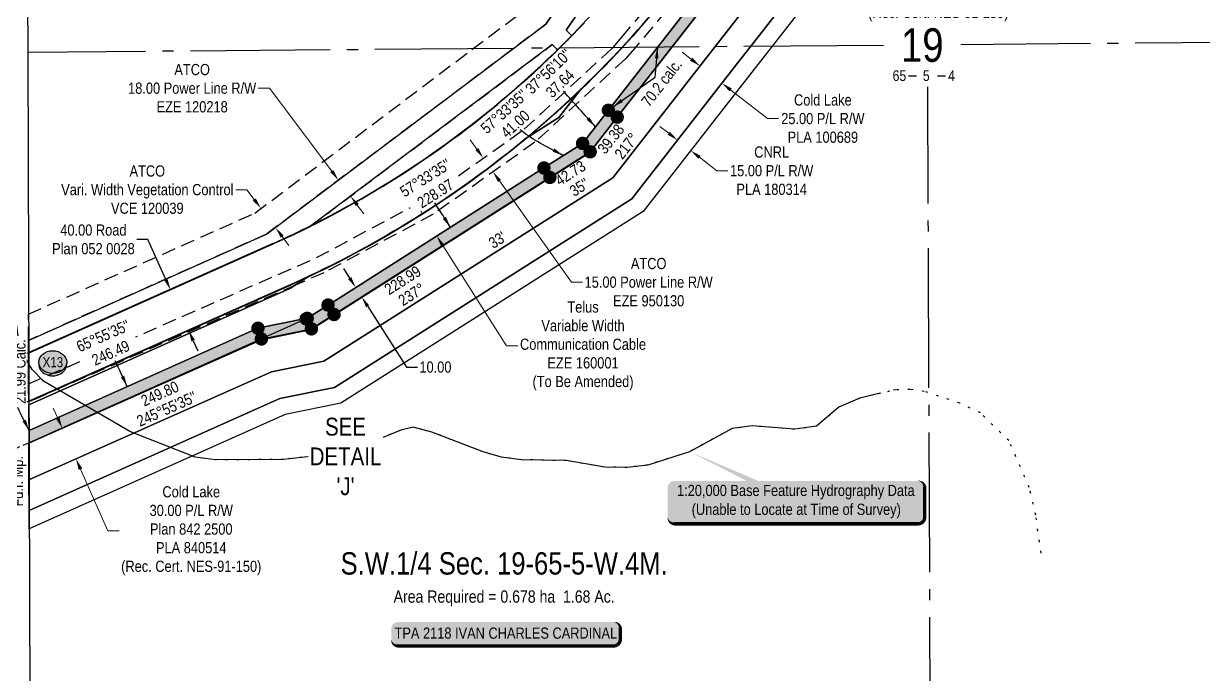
# Model space of a CAD drawing. Extents: x 506429 to 517084, y 6049655 to 6059669.
# Drawn here: x 515370 to 516425, y 6054063 to 6054645 of the extents above; entities that cross this region are included whole.
import ezdxf
from ezdxf.enums import TextEntityAlignment as Align

# ---------------------------------------------------------------- set-up
doc = ezdxf.new("R2010")
doc.units = 0
doc.header["$LTSCALE"] = 5
doc.header["$PDSIZE"] = 0.5
for name, pattern in [('foc-FLOWLINE', [3.75, 2.5, -1.25]), ('foc-QUARTERLINE', [33, 25, -3, 2, -3]), ('foc-TRAV', [1.875, 1.25, -0.625]), ('foc-WHEELTRACKS', [2, 0.4, -1.6])]:
    doc.linetypes.add(name, pattern=pattern)
doc.layers.get('Defpoints').update_dxf_attribs({"color": 9})
for name, color, linetype in [('10', 1, 'Continuous'), ('9', 3, 'Continuous'), ('AS-WILDLIFE', 131, 'Continuous'), ('C-RW', 13, 'Continuous'), ('C-SYMBOL', 7, 'Continuous'), ('DETAIL-T', 7, 'Continuous'), ('EZE', 7, 'Continuous'), ('F-EZE', 190, 'foc-FLOWLINE'), ('F-RW', 190, 'Continuous'), ('F-VCE', 190, 'foc-FLOWLINE'), ('L-BD', 7, 'Continuous'), ('L-BD1', 253, 'Continuous'), ('L-MON', 1, 'Continuous'), ('L-SEC', 7, 'Continuous'), ('L-SECLBL', 7, 'Continuous'), ('L-SECQ', 8, 'foc-QUARTERLINE'), ('L-SYMBOL', 7, 'Continuous'), ('L-TITLEDB', 4, 'Continuous'), ('L-TITLEDB-T', 4, 'Continuous'), ('P-CROSSINGS', 250, 'Continuous'), ('P-IOP1-H', 21, 'Continuous'), ('P-PROPOSED', 10, 'Continuous'), ('P-PROPOSED-H', 21, 'Continuous'), ('P-TRAV', 4, 'foc-TRAV'), ('RRD', 7, 'Continuous'), ('T-WATER', 160, 'Continuous'), ('T-WATER-P3', 160, 'foc-WHEELTRACKS'), ('T-WATER-T', 170, 'Continuous')]:
    doc.layers.add(name, color=color, linetype=linetype)
for name, color, linetype, lineweight in [('C-EZE-T', 13, 'Continuous', 9), ('F-EZE-T', 190, 'Continuous', 9), ('F-RW-T', 190, 'Continuous', 9), ('F-VCE-T', 190, 'Continuous', 9)]:
    doc.layers.add(name, color=color, linetype=linetype, lineweight=lineweight)
doc.layers.add('Z-POINTNUMBER', color=215, linetype='Continuous', plot=False)
doc.styles.add('100L', font='ARIALN.TTF', dxfattribs={"height": 11})
doc.styles.add('175L', font='ARIALN.TTF', dxfattribs={"height": 20})
doc.styles.add('80', font='ARIALN.TTF', dxfattribs={"height": 10})
doc.styles.add('80CG', font='ARIALN.TTF', dxfattribs={"height": 10})
doc.styles.add('80L', font='ARIALN.TTF', dxfattribs={"height": 10})
doc.styles.add('Crossing', font='ARIALN.TTF', dxfattribs={"height": 10})
doc.styles.add('foc-LtypeFont', font='ARIALN.TTF', dxfattribs={"height": 7.35})
doc.styles.add('SIMPLEX', font='ARIALN.TTF')
doc.linetypes.add('foc-TOPO-flowdirection-NOLINE', pattern='A,0,[">",foc-LtypeFont,S=0.3,R=0,X=0,Y=-0.945],-20,[">",foc-LtypeFont,S=0.3,R=0,X=0,Y=-0.945],0', length=20)
doc.dimstyles.new('Compass 5 000', dxfattribs={"dimscale": 5, "dimtxt": 9, "dimasz": 2, "dimexe": 0.2, "dimexo": 0.0625, "dimgap": 0.5, "dimtad": 0, "dimtih": 1, "dimtoh": 1, "dimzin": 0, "dimdsep": 46, "dimtxsty": '80CG', "dimcen": 0.1, "dimse1": 1, "dimse2": 1, "dimclrd": 256, "dimclrt": 256, "dimaunit": 1, "dimadec": 4, "dimazin": 0, "dimtfac": 0.06, "dimtofl": 0, "dimtmove": 0, "dimatfit": 1, "dimfxl": 0.2, "dimtolj": 1, "dimtzin": 0, "dimlwd": -1, "dimarcsym": 0})

# ---------------------------------------------------------------- blocks, each defined once
blk = doc.blocks.new('fdia')
at = {"color": 255, "const_width": 1}
blk.add_lwpolyline([(-0.5, 0, 1), (0.5, 0, 1)], format="xyb", close=True, dxfattribs=at)
blk = doc.blocks.new('Fdiaa')
blk.add_blockref('fdia', (0, 0))
blk = doc.blocks.new('fdib')
at = {"color": 1, "const_width": 1.6}
blk.add_lwpolyline([(-0.4, 0, 1), (0.4, 0, 1)], format="xyb", close=True, dxfattribs=at)
at = {"color": 1}
blk.add_circle((0, 0), 0.8, dxfattribs=at)
blk = doc.blocks.new('Fdibb')
blk.add_blockref('fdib', (0, 0))
blk = doc.blocks.new('fdicc')
for name in ['Fdibb', 'Fdiaa']:
    blk.add_blockref(name, (0, 0))
blk = doc.blocks.new('FDI')
blk.add_blockref('fdicc', (0, 0))
blk = doc.blocks.new('*U778')
h = blk.add_hatch(color=255)
edge = h.paths.add_edge_path()
edge.add_line((-96.5, -11.5), (96.5, -11.5))
edge.add_arc((96.5, -5.5), 6, 270, 360)
edge.add_line((102.5, -5.5), (102.5, 4))
edge.add_arc((96.5, 4), 6, 0, 90)
edge.add_line((96.5, 10), (-96.5, 10))
edge.add_arc((-96.5, 4), 6, 90, 180)
edge.add_line((-102.5, 4), (-102.5, -5.5))
edge.add_arc((-96.5, -5.5), 6, 180, 270)
at = {"color": 44, "flags": 128}
blk.add_lwpolyline([(-96.5, -11.5, 3, 3, 0), (96.5, -11.5, 3, 3, 0.414214), (102.5, -5.5, 3, 3, 0), (102.5, 4, 3, 0, 0.414214), (96.5, 10, 0, 0, 0), (-96.5, 10, 0, 0, 0.414214), (-102.5, 4, 0, 0, 0), (-102.5, -5.5, 0, 3, 0.414214)], format="xyseb", close=True, dxfattribs=at)
at = {"color": 44, "style": '80'}
blk.add_attdef('ENTER_TEXT_001', (-36, -5), '', height=10, dxfattribs=at)
blk = doc.blocks.new('*D786')
at = {"layer": 'Defpoints', "color": 0, "transparency": 16777216}
for p in [(515963.7, 6054592.5), (515994.8, 6054591.7), (515983.4, 6054577.2)]:
    blk.add_point(p, dxfattribs=at)
at = {"layer": 'F-RW-T', "transparency": 16777216}
for p, q in [((515967.2, 6054613.2), (515959.3, 6054619.4)), ((516002.7, 6054585.6), (516035.4, 6054560)), ((516035.4, 6054560), (516045.4, 6054560))]:
    blk.add_line(p, q, dxfattribs=at)
for points in [[(515968.2, 6054614.6), (515966.2, 6054611.9), (515975.1, 6054607.1)], [(516003.7, 6054586.9), (516001.6, 6054584.3), (515994.8, 6054591.7)]]:
    blk.add_solid(points, dxfattribs=at)
at = {"layer": 'F-RW-T', "transparency": 16777216, "insert": (516085, 6054560), "char_height": 10, "attachment_point": 5, "style": '80CG'}
blk.add_mtext('\\A1;Cold Lake\\P25.00 P/L R/W\\PPLA 100689', dxfattribs=at)
blk = doc.blocks.new('*D787')
at = {"layer": 'Defpoints', "color": 0, "transparency": 16777216}
for p in [(515951.9, 6054536.7), (515963.7, 6054527.5), (515966.8, 6054531.5)]:
    blk.add_point(p, dxfattribs=at)
at = {"layer": 'F-RW-T', "transparency": 16777216}
for p, q in [((515947.1, 6054546.9), (515939.3, 6054553.1)), ((515974.7, 6054525.4), (515990.1, 6054513.4)), ((515990.1, 6054513.4), (516000.1, 6054513.4))]:
    blk.add_line(p, q, dxfattribs=at)
for points in [[(515948.2, 6054548.2), (515946.1, 6054545.6), (515955, 6054540.8)], [(515975.7, 6054526.7), (515973.7, 6054524.1), (515966.8, 6054531.5)]]:
    blk.add_solid(points, dxfattribs=at)
at = {"layer": 'F-RW-T', "transparency": 16777216, "insert": (516039.2, 6054513.4), "char_height": 10, "attachment_point": 5, "style": '80CG'}
blk.add_mtext('\\A1;CNRL\\P15.00 P/L R/W\\PPLA 180314', dxfattribs=at)
blk = doc.blocks.new('*D788')
at = {"layer": 'Defpoints', "color": 0, "transparency": 16777216}
for p in [(516042.6, 6054742.3), (515989, 6054673.6), (516012.6, 6054655.2)]:
    blk.add_point(p, dxfattribs=at)
at = {"layer": 'F-RW-T', "transparency": 16777216}
for p, q in [((516034.7, 6054748.5), (516026.8, 6054754.6)), ((516074.1, 6054717.8), (516113.7, 6054686.9)), ((516113.7, 6054686.9), (516123.7, 6054686.9))]:
    blk.add_line(p, q, dxfattribs=at)
for points in [[(516035.7, 6054749.8), (516033.7, 6054747.2), (516042.6, 6054742.3)], [(516075.1, 6054719.1), (516073.1, 6054716.4), (516066.2, 6054723.9)]]:
    blk.add_solid(points, dxfattribs=at)
at = {"layer": 'F-RW-T', "transparency": 16777216, "insert": (516188.2, 6054686.9), "char_height": 10, "attachment_point": 5, "style": '80CG', "bg_fill": 3, "box_fill_scale": 1.1, "bg_fill_color": 256, "bg_fill_true_color": 13158600, "bg_fill_transparency": 0}
blk.add_mtext('\\A1;Cold Lake\\P30.00 P/L R/W\\PPlan 842 2500\\PPLA 840514\\P(Rec. Cert. NES-91-150)', dxfattribs=at)
blk = doc.blocks.new('*D792')
at = {"layer": 'Defpoints', "color": 0, "transparency": 16777216}
for p in [(515728.9, 6054563), (515739.7, 6054548.7), (515651.8, 6054505)]:
    blk.add_point(p, dxfattribs=at)
at = {"layer": 'F-EZE-T', "transparency": 16777216}
for p, q in [((515590, 6054587.2), (515580, 6054587.2)), ((515645.8, 6054513), (515590, 6054587.2)), ((515668.6, 6054482.7), (515674.6, 6054474.7))]:
    blk.add_line(p, q, dxfattribs=at)
for points in [[(515647.1, 6054514), (515644.4, 6054512), (515651.8, 6054505)], [(515669.9, 6054483.7), (515667.2, 6054481.7), (515662.6, 6054490.7)]]:
    blk.add_solid(points, dxfattribs=at)
at = {"layer": 'F-EZE-T', "transparency": 16777216, "insert": (515520.9, 6054587.2), "char_height": 10, "attachment_point": 5, "style": '80CG'}
blk.add_mtext('\\A1;ATCO\\P18.00 Power Line R/W\\PEZE 120218', dxfattribs=at)
blk = doc.blocks.new('*D793')
at = {"layer": 'C-EZE-T', "transparency": 16777216}
for p, q in [((515721.8, 6054483.2), (515716.4, 6054491.6)), ((515745, 6054446.5), (515802.1, 6054356.6)), ((515802.1, 6054356.6), (515812.1, 6054356.6))]:
    blk.add_line(p, q, dxfattribs=at)
for points in [[(515723.2, 6054484), (515720.3, 6054482.3), (515727.1, 6054474.7)], [(515746.4, 6054447.4), (515743.6, 6054445.6), (515739.7, 6054454.9)]]:
    blk.add_solid(points, dxfattribs=at)
at = {"layer": 'Defpoints', "color": 0, "transparency": 16777216}
for p in [(515715.9, 6054467.6), (515739.7, 6054454.9), (515728.4, 6054447.8)]:
    blk.add_point(p, dxfattribs=at)
at = {"layer": 'C-EZE-T', "transparency": 16777216, "insert": (515870.5, 6054356.6), "char_height": 10, "attachment_point": 5, "style": '80CG'}
blk.add_mtext('\\A1;Telus\\PVariable Width\\PCommunication Cable\\PEZE 160001\\P(To Be Amended)', dxfattribs=at)
blk = doc.blocks.new('*D794')
at = {"layer": 'Defpoints', "color": 0, "transparency": 16777216}
for p in [(515810.9, 6054545.6), (515819.6, 6054533.4), (515790, 6054512.4)]:
    blk.add_point(p, dxfattribs=at)
at = {"layer": 'F-EZE-T', "transparency": 16777216}
for p, q in [((515775.5, 6054532.7), (515769.7, 6054540.9)), ((515795.8, 6054504.2), (515860.1, 6054413.6)), ((515860.1, 6054413.6), (515870.1, 6054413.6))]:
    blk.add_line(p, q, dxfattribs=at)
for points in [[(515776.9, 6054533.7), (515774.2, 6054531.8), (515781.3, 6054524.6)], [(515797.1, 6054505.2), (515794.4, 6054503.3), (515790, 6054512.4)]]:
    blk.add_solid(points, dxfattribs=at)
at = {"layer": 'F-EZE-T', "transparency": 16777216, "insert": (515929.2, 6054413.6), "char_height": 10, "attachment_point": 5, "style": '80CG'}
blk.add_mtext('\\A1;ATCO\\P15.00 Power Line R/W\\PEZE 950130', dxfattribs=at)
blk = doc.blocks.new('*D795')
at = {"layer": 'Defpoints', "color": 0, "transparency": 16777216}
for p in [(515460.2, 6054307.5), (515472.4, 6054280.2), (515417, 6054255.4)]:
    blk.add_point(p, dxfattribs=at)
at = {"layer": 'F-RW-T', "transparency": 16777216}
for p, q in [((515400.7, 6054291.9), (515396.6, 6054301)), ((515421.1, 6054246.3), (515445.6, 6054191.2)), ((515445.6, 6054191.2), (515455.6, 6054191.2))]:
    blk.add_line(p, q, dxfattribs=at)
for points in [[(515402.2, 6054292.6), (515399.2, 6054291.2), (515404.8, 6054282.8)], [(515422.6, 6054247), (515419.5, 6054245.6), (515417, 6054255.4)]]:
    blk.add_solid(points, dxfattribs=at)
at = {"layer": 'F-RW-T', "transparency": 16777216, "insert": (515520.1, 6054191.2), "char_height": 10, "attachment_point": 5, "style": '80CG'}
blk.add_mtext('\\A1;Cold Lake\\P30.00 P/L R/W\\PPlan 842 2500\\PPLA 840514\\P(Rec. Cert. NES-91-150)', dxfattribs=at)
blk = doc.blocks.new('*D796')
at = {"layer": 'Defpoints', "color": 0, "transparency": 16777216}
for p in [(515550.5, 6054428.7), (515501.5, 6054406.8), (515566.8, 6054392.2)]:
    blk.add_point(p, dxfattribs=at)
at = {"layer": 'L-TITLEDB-T', "transparency": 16777216}
for p, q in [((515481.4, 6054451.9), (515471.4, 6054451.9)), ((515497.4, 6054416), (515481.4, 6054451.9)), ((515521.9, 6054361.2), (515525.9, 6054352.1))]:
    blk.add_line(p, q, dxfattribs=at)
for points in [[(515498.9, 6054416.6), (515495.9, 6054415.3), (515501.5, 6054406.8)], [(515523.4, 6054361.9), (515520.3, 6054360.5), (515517.8, 6054370.3)]]:
    blk.add_solid(points, dxfattribs=at)
at = {"layer": 'L-TITLEDB-T', "transparency": 16777216, "insert": (515432.6, 6054451.9), "char_height": 10, "attachment_point": 5, "style": '80CG'}
blk.add_mtext('\\A1;40.00 Road\\PPlan 052 0028', dxfattribs=at)
blk = doc.blocks.new('*D797')
at = {"layer": 'Defpoints', "color": 0, "transparency": 16777216}
for p in [(515639.5, 6054522.6), (515652.4, 6054505.5), (515582.5, 6054479.6)]:
    blk.add_point(p, dxfattribs=at)
at = {"layer": 'F-VCE-T', "transparency": 16777216}
for p, q in [((515569.9, 6054496.4), (515559.9, 6054496.4)), ((515576.5, 6054487.6), (515569.9, 6054496.4)), ((515601.4, 6054454.5), (515607.4, 6054446.5))]:
    blk.add_line(p, q, dxfattribs=at)
for points in [[(515577.8, 6054488.6), (515575.2, 6054486.6), (515582.5, 6054479.6)], [(515602.7, 6054455.5), (515600.1, 6054453.5), (515595.4, 6054462.5)]]:
    blk.add_solid(points, dxfattribs=at)
at = {"layer": 'F-VCE-T', "transparency": 16777216, "insert": (515480.8, 6054496.4), "char_height": 10, "attachment_point": 5, "style": '80CG'}
blk.add_mtext('\\A1;ATCO\\PVari. Width Vegetation Control\\PVCE 120039', dxfattribs=at)
blk = doc.blocks.new('L-SECLBL')
at = {"layer": '9', "color": 7}
for p, q in [((-5.1, -27.8), (-12.3, -27.8)), ((20.7, -27.8), (13.5, -27.8))]:
    blk.add_line(p, q, dxfattribs=at)
at = {"layer": '10', "color": 2, "style": 'SIMPLEX'}
blk.add_attdef('SEC', text='', height=30, dxfattribs=at).set_placement((0, 0), align=Align.MIDDLE)
at = {"layer": '10', "color": 5, "style": '80L'}
blk.add_attdef('TWP', text='', height=9.5, dxfattribs=at).set_placement((-14.4, -27.4), align=Align.MIDDLE_RIGHT)
blk.add_attdef('RGE', text='', height=9.5, dxfattribs=at).set_placement((3.6, -27.4), align=Align.MIDDLE_CENTER)
blk.add_attdef('MER', text='', height=9.5, dxfattribs=at).set_placement((23.2, -27.4), align=Align.MIDDLE_LEFT)
blk = doc.blocks.new('xing2')
h = blk.add_hatch(color=50)
h.dxf.hatch_style = 1
edge = h.paths.add_edge_path()
edge.add_ellipse((0, 0), major_axis=(-12.5, 0), ratio=0.816297, start_angle=0, end_angle=360)
h = blk.add_hatch(color=250)
h.dxf.hatch_style = 1
edge = h.paths.add_edge_path()
edge.add_ellipse((0, -2), major_axis=(-12.5, 0), ratio=0.816297, start_angle=0, end_angle=180)
edge.add_line((12.5, -2), (12.5, 0))
edge.add_ellipse((0, 0), major_axis=(-12.5, 0), ratio=0.816297, start_angle=0, end_angle=180, ccw=False)
edge.add_line((-12.5, 0), (-12.5, -2))
at = {"color": 250}
blk.add_ellipse((0, 0), major_axis=(-12.5, 0), ratio=0.816297, dxfattribs=at)
blk.add_ellipse((0, -2), major_axis=(-12.5, 0), ratio=0.816297, start_param=0, end_param=3.141593, dxfattribs=at)
at = {"color": 250, "style": 'Crossing'}
blk.add_attdef('CROSSING', text='', height=9, dxfattribs=at).set_placement((0.1, 0), align=Align.MIDDLE_CENTER)
at = {"color": 250, "style": 'Crossing', "flags": 1}
for tag, p in [('OWNER', (0.1, -12.5)), ('DESCRIPTION', (0.1, -25.8)), ('LOCATION', (0.1, -39.3)), ('DWG_REF', (0.1, -52.8))]:
    blk.add_attdef(tag, text='', height=9, dxfattribs=at).set_placement(p, align=Align.MIDDLE_CENTER)
blk = doc.blocks.new('*D1201')
at = {"layer": 'Defpoints', "color": 0, "transparency": 16777216}
for p in [(515726.4, 6054446.5), (515731.7, 6054438), (515672.6, 6054400.4)]:
    blk.add_point(p, dxfattribs=at)
at = {"layer": 'L-TITLEDB-T', "transparency": 16777216}
for p, q in [((515661.8, 6054417.3), (515656.5, 6054425.8)), ((515677.9, 6054392), (515712.5, 6054337.6)), ((515712.5, 6054337.6), (515722.5, 6054337.6))]:
    blk.add_line(p, q, dxfattribs=at)
for points in [[(515663.2, 6054418.2), (515660.4, 6054416.4), (515667.2, 6054408.9)], [(515679.3, 6054392.9), (515676.5, 6054391.1), (515672.6, 6054400.4)]]:
    blk.add_solid(points, dxfattribs=at)
at = {"layer": 'L-TITLEDB-T', "transparency": 16777216, "insert": (515738.5, 6054337.6), "char_height": 10, "attachment_point": 5, "style": '80CG'}
blk.add_mtext('\\A1;10.00', dxfattribs=at)
blk = doc.blocks.new('*U1319')
h = blk.add_hatch(color=255)
edge = h.paths.add_edge_path()
edge.add_line((-109, -20), (109, -20))
edge.add_arc((109, -14), 6, 270, 360)
edge.add_line((115, -14), (115, 12.5))
edge.add_arc((109, 12.5), 6, 0, 90)
edge.add_line((109, 18.5), (-109, 18.5))
edge.add_arc((-109, 12.5), 6, 90, 180)
edge.add_line((-115, 12.5), (-115, -14))
edge.add_arc((-109, -14), 6, 180, 270)
at = {"color": 170, "flags": 128}
blk.add_lwpolyline([(-109, -20, 3, 3, 0), (109, -20, 3, 3, 0.414214), (115, -14, 3, 3, 0), (115, 12.5, 3, 0, 0.414214), (109, 18.5, 0, 0, 0), (-109, 18.5, 0, 0, 0.414214), (-115, 12.5, 0, 0, 0), (-115, -14, 0, 3, 0.414214)], format="xyseb", close=True, dxfattribs=at)
at = {"color": 170, "style": '80'}
blk.add_attdef('ENTER_TEXT_001', (-26.8, -4.9), '', height=10, dxfattribs=at)
blk = doc.blocks.new('*U1320')
at = {"layer": 'T-WATER-T', "flags": 128}
blk.add_lwpolyline([(-95.5, 44.6, 0, 7.5, 0), (0, 0, 2, 2, 0)], format="xyseb", dxfattribs=at)
at = {"layer": 'T-WATER-T'}
ref = blk.add_blockref('*U1319', (0, 0), dxfattribs=at)
ref.add_attrib('ENTER_TEXT_001', '1:20,000 Base Feature Hydrography Data', (-106.7, 4.9), dxfattribs={"layer": '0', "color": 170, "height": 10, "style": '80'})
ref.add_attrib('ENTER_TEXT_002', '(Unable to Locate at Time of Survey)', (-93.6, -12), dxfattribs={"layer": '0', "color": 170, "height": 10, "style": '80'})

msp = doc.modelspace()

# ---------------------------------------------------------------- hatches: boundary and pattern name
at = {"layer": 'P-IOP1-H'}
h = msp.add_hatch(color=256, dxfattribs=at)
h.dxf.hatch_style = 1
h.paths.add_polyline_path([(515840.872, 6054507.397), (515876.887, 6054530.319), (515901.074, 6054561.342), (515949.941, 6054624.036), (515937.188, 6054623.932), (515893.197, 6054567.486), (515870.061, 6054537.837), (515835.507, 6054515.835), (515642.445, 6054393.159), (515623.784, 6054381.287), (515579.768, 6054372.415), (515375.011, 6054280.921), (515375.05, 6054269.995), (515582.844, 6054362.831), (515627.577, 6054371.853), (515647.796, 6054384.708)])
at = {"layer": 'P-PROPOSED-H'}
h = msp.add_hatch(color=256, dxfattribs=at)
h.dxf.hatch_style = 1
h.paths.add_polyline_path([(515375.05, 6054269.995), (515582.844, 6054362.831), (515627.577, 6054371.853), (515647.796, 6054384.708), (515840.872, 6054507.397), (515876.887, 6054530.319), (515901.074, 6054561.342), (516060.504, 6054765.883), (516087.012, 6054799.881), (516092.578, 6054849.912), (516162.597, 6055068.591), (516172.434, 6055099.245), (516191.326, 6055428.635), (516181.309, 6055428.575), (516162.526, 6055101.09), (516153.075, 6055071.656), (516082.747, 6054852.017), (516077.39, 6054803.788), (516052.608, 6054772.029), (515893.197, 6054567.486), (515870.061, 6054537.837), (515835.507, 6054515.835), (515642.445, 6054393.159), (515623.784, 6054381.287), (515579.768, 6054372.415), (515375.011, 6054280.921)])

# ---------------------------------------------------------------- linework, layer by layer
at = {"layer": 'C-RW', "flags": 128}
msp.add_lwpolyline([(515579.768, 6054372.415), (515623.784, 6054381.287), (515642.445, 6054393.159), (515835.507, 6054515.835), (515870.061, 6054537.837), (515893.197, 6054567.486), (516052.608, 6054772.029), (516077.39, 6054803.788), (516082.747, 6054852.017)], dxfattribs=at)
for points in [[(516060.504, 6054765.883), (515901.074, 6054561.342), (515876.887, 6054530.319), (515840.872, 6054507.397), (515647.796, 6054384.708), (515627.577, 6054371.853), (515622.848, 6054380.701), (515582.844, 6054362.831), (515375.05, 6054269.995), (515374.931, 6054303.862), (515570.212, 6054391.106), (515608.232, 6054408.091), (515625.81, 6054419.266, 0.06303922), (515818.733, 6054541.859), (515848.931, 6054561.078), (515868.799, 6054586.561, 0.07160027), (516028.222, 6054791.093)], [(516028.222, 6054791.093, -0.07160027), (515868.799, 6054586.561), (515848.931, 6054561.078), (515818.733, 6054541.859, -0.06303922), (515625.81, 6054419.266), (515608.232, 6054408.091), (515570.212, 6054391.106), (515374.931, 6054303.862), (515375.011, 6054280.921), (515579.768, 6054372.415), (515623.784, 6054381.287), (515642.445, 6054393.159), (515835.507, 6054515.835), (515870.061, 6054537.837), (515893.197, 6054567.486), (516052.608, 6054772.029)]]:
    msp.add_lwpolyline(points, format="xyb", dxfattribs=at)
at = {"layer": 'EZE'}
msp.add_lwpolyline([(516023.228, 6054884.803), (515855.386, 6054639.228), (515860.481, 6054634.142), (515857.635, 6054631.292), (515856.588, 6054630.235), (515853.982, 6054627.615), (515852.684, 6054626.313), (515848.726, 6054622.353), (515847.779, 6054621.427), (515846.855, 6054622.338), (515842.93, 6054626.255), (515837.633, 6054622.268), (515626.612, 6054463.727), (515625.728, 6054463.114), (515619.927, 6054460.316), (515619.179, 6054459.956), (515613.172, 6054457.088), (515612.609, 6054456.821), (515606.394, 6054453.886), (515606.018, 6054453.709), (515599.456, 6054450.644), (515592.772, 6054447.557), (515374.581, 6054350.182), (515374.544, 6054361.545), (515587.549, 6054456.711), (515807.399, 6054622.036), (515837.155, 6054644.422), (516011.766, 6054899.902)], dxfattribs=at)
at = {"layer": 'F-EZE'}
msp.add_lwpolyline([(515981.441, 6054699.34), (515916.433, 6054622.874), (515908.504, 6054613.551), (515827.366, 6054538.895), (515736.523, 6054474.426), (515638.775, 6054422.129), (515614.052, 6054411.285), (515614.052, 6054411.285), (515374.723, 6054306.461), (515374.67, 6054322.65), (515632.222, 6054435.618), (515728.621, 6054487.192), (515817.919, 6054550.564), (515896.343, 6054622.72), (515897.682, 6054623.957), (515904.982, 6054632.541), (515969.43, 6054708.346)], dxfattribs=at)
at = {"layer": 'F-RW'}
msp.add_lwpolyline([(515603.995, 6054295.153), (515375.091, 6054192.95), (515375.038, 6054209.337), (515599.403, 6054309.515), (515648.199, 6054319.351), (515914.077, 6054488.278), (516007.556, 6054608.084), (516019.717, 6054623.67), (516139.647, 6054777.424), (516146.3, 6054837.501), (516177.356, 6054934.447), (516200.825, 6055007.711), (516226.589, 6055088.129), (516246.249, 6055428.915), (516261.264, 6055429.006), (516241.439, 6055085.368), (516177.561, 6054885.965), (516161.028, 6054834.36), (516154.074, 6054771.555), (516038.833, 6054623.817), (516019.37, 6054598.866), (515924.298, 6054477.018), (515653.887, 6054305.211), (515603.995, 6054295.153)], close=True, dxfattribs=at)
for points in [[(516023.228, 6054884.803), (515855.386, 6054639.228), (515860.481, 6054634.142), (515857.635, 6054631.292), (515856.588, 6054630.235), (515853.982, 6054627.615), (515852.684, 6054626.313), (515848.726, 6054622.353), (515847.779, 6054621.427), (515846.855, 6054622.338), (515842.93, 6054626.255), (515837.633, 6054622.268), (515626.612, 6054463.727), (515625.728, 6054463.114), (515619.927, 6054460.316), (515619.179, 6054459.956), (515613.172, 6054457.088), (515612.609, 6054456.821), (515606.394, 6054453.886), (515606.018, 6054453.709), (515599.456, 6054450.644), (515592.772, 6054447.557), (515374.581, 6054350.182), (515374.544, 6054361.545), (515587.549, 6054456.711), (515807.399, 6054622.036), (515837.155, 6054644.422), (516011.766, 6054899.902)], [(516115.603, 6054787.205), (515987.846, 6054623.424), (515897.041, 6054507.043), (515638.719, 6054342.917), (515591.752, 6054333.449), (515374.95, 6054236.648), (515374.843, 6054269.426), (515582.573, 6054362.161), (515627.341, 6054371.201), (515876.597, 6054529.56), (515949.602, 6054623.129), (516086.749, 6054798.951)], [(516139.647, 6054777.424), (516019.715, 6054623.67), (516007.555, 6054608.084), (515914.077, 6054488.278), (515648.199, 6054319.351), (515599.403, 6054309.515), (515375.038, 6054209.337), (515374.95, 6054236.648), (515591.752, 6054333.449), (515638.719, 6054342.917), (515897.041, 6054507.043), (515987.846, 6054623.424), (516115.603, 6054787.205)]]:
    msp.add_lwpolyline(points, dxfattribs=at)
at = {"layer": 'F-VCE'}
for points in [[(515587.549, 6054456.711), (515374.544, 6054361.545), (515374.478, 6054381.757), (515374.468, 6054384.994), (515577.097, 6054475.529), (515771.096, 6054621.759), (515822.102, 6054660.228), (515992.826, 6054910.02), (516078.063, 6055203.913), (516088.949, 6055427.96), (516105.066, 6055428.058), (516107.458, 6055428.072), (516096.424, 6055200.978), (516012.084, 6054900.991), (515837.155, 6054644.422), (515807.399, 6054622.037), (515587.549, 6054456.711)], [(515630.502, 6054465.532), (515626.62, 6054463.686), (515837.633, 6054622.268), (515842.93, 6054626.255), (515846.855, 6054622.339), (515847.779, 6054621.427), (515843.488, 6054617.312), (515842.558, 6054616.423), (515838.173, 6054612.252), (515837.306, 6054611.43), (515832.827, 6054607.205), (515832.021, 6054606.449), (515827.449, 6054602.172), (515826.706, 6054601.48), (515822.039, 6054597.151), (515821.36, 6054596.523), (515816.554, 6054592.284), (515815.934, 6054591.739), (515811.031, 6054587.452), (515810.477, 6054586.969), (515805.477, 6054582.633), (515804.989, 6054582.212), (515799.892, 6054577.829), (515799.472, 6054577.469), (515794.277, 6054573.04), (515793.924, 6054572.741), (515788.374, 6054568.245), (515782.704, 6054563.691), (515777.005, 6054559.153), (515771.276, 6054554.631), (515765.52, 6054550.125), (515759.566, 6054545.703), (515753.581, 6054541.3), (515747.567, 6054536.914), (515741.524, 6054532.546), (515735.453, 6054528.196), (515729.311, 6054524.038), (515723.141, 6054519.903), (515716.943, 6054515.785), (515710.721, 6054511.676), (515704.474, 6054507.573), (515698.157, 6054503.693), (515691.816, 6054499.819), (515685.45, 6054495.957), (515679.06, 6054492.111), (515672.642, 6054488.293), (515666.164, 6054484.678), (515659.659, 6054481.092), (515653.132, 6054477.521), (515646.583, 6054473.956), (515640.014, 6054470.392), (515635.264, 6054467.961), (515630.502, 6054465.532)]]:
    msp.add_lwpolyline(points, close=True, dxfattribs=at)
msp.add_lwpolyline([(515871.392, 6054645.655), (515866.348, 6054640.313), (515861.27, 6054634.979), (515861.27, 6054634.979), (515860.481, 6054634.142), (515855.386, 6054639.228), (516023.228, 6054884.803)], dxfattribs=at)
at = {"layer": 'L-SEC'}
for p, q in [((515370.829, 6055423.601), (515373.826, 6054619.22)), ((515373.826, 6054619.215), (515376.64, 6053815.956))]:
    msp.add_line(p, q, dxfattribs=at)
at = {"layer": 'L-SECQ'}
for p, q in [((516139.266, 6054625.59), (515373.826, 6054619.31)), ((516984.273, 6054632.523), (516208.478, 6054626.158))]:
    msp.add_line(p, q, dxfattribs=at)
at = {"layer": 'L-SECQ', "lineweight": -3}
msp.add_line((516181.911, 6053823.955), (516178.843, 6054588.52), dxfattribs=at)
at = {"layer": 'L-TITLEDB'}
msp.add_lwpolyline([(515925.506, 6054645.846), (515920.415, 6054640.026), (515915.276, 6054634.248), (515910.087, 6054628.515), (515904.816, 6054622.785), (515899.909, 6054617.546), (515894.927, 6054612.306), (515889.903, 6054607.106), (515884.667, 6054601.772), (515879.387, 6054596.481), (515874.064, 6054591.234), (515868.698, 6054586.031), (515863.269, 6054580.853), (515857.799, 6054575.721), (515852.286, 6054570.634), (515846.732, 6054565.592), (515841.136, 6054560.597), (515835.499, 6054555.647), (515829.822, 6054550.745), (515824.104, 6054545.889), (515818.347, 6054541.081), (515812.702, 6054536.444), (515807.02, 6054531.853), (515801.302, 6054527.307), (515795.547, 6054522.807), (515789.756, 6054518.354), (515783.543, 6054513.658), (515777.291, 6054509.015), (515770.999, 6054504.426), (515764.668, 6054499.891), (515758.298, 6054495.41), (515751.89, 6054490.985), (515745.444, 6054486.613), (515738.961, 6054482.298), (515732.442, 6054478.037), (515725.886, 6054473.834), (515719.295, 6054469.686), (515712.668, 6054465.595), (515706.007, 6054461.561), (515699.311, 6054457.583), (515692.581, 6054453.664), (515685.818, 6054449.802), (515679.023, 6054445.998), (515672.195, 6054442.252), (515665.335, 6054438.565), (515658.444, 6054434.937), (515651.97, 6054431.596), (515645.469, 6054428.307), (515638.942, 6054425.071), (515632.389, 6054421.888), (515625.811, 6054418.756), (515620.242, 6054416.155), (515614.657, 6054413.591), (515609.054, 6054411.067), (515609.054, 6054411.067), (515374.723, 6054306.461), (515374.67, 6054322.65), (515374.605, 6054342.602), (515374.58, 6054350.182), (515592.772, 6054447.556), (515599.467, 6054450.581), (515606.032, 6054453.615), (515606.409, 6054453.791), (515612.624, 6054456.727), (515613.187, 6054456.995), (515619.189, 6054459.895), (515619.936, 6054460.259), (515625.728, 6054463.114), (515626.623, 6054463.684), (515630.505, 6054465.511), (515635.267, 6054467.938), (515640.014, 6054470.392), (515646.601, 6054473.861), (515653.158, 6054477.385), (515659.683, 6054480.965), (515666.178, 6054484.601), (515672.642, 6054488.293), (515679.074, 6054492.04), (515685.474, 6054495.841), (515691.841, 6054499.697), (515698.174, 6054503.608), (515704.474, 6054507.573), (515710.74, 6054511.591), (515716.971, 6054515.662), (515723.168, 6054519.787), (515729.328, 6054523.965), (515735.453, 6054528.196), (515741.541, 6054532.478), (515747.592, 6054536.813), (515753.606, 6054541.199), (515759.582, 6054545.637), (515765.519, 6054550.125), (515771.294, 6054554.567), (515777.031, 6054559.057), (515782.73, 6054563.595), (515788.391, 6054568.181), (515793.924, 6054572.741), (515794.278, 6054573.036), (515799.49, 6054577.406), (515799.911, 6054577.762), (515805.017, 6054582.117), (515805.505, 6054582.537), (515810.504, 6054586.874), (515811.058, 6054587.359), (515815.952, 6054591.676), (515816.571, 6054592.227), (515821.359, 6054596.524), (515822.042, 6054597.142), (515826.726, 6054601.417), (515827.471, 6054602.102), (515832.051, 6054606.354), (515832.858, 6054607.109), (515837.336, 6054611.336), (515838.202, 6054612.16), (515842.578, 6054616.361), (515843.505, 6054617.258), (515847.779, 6054621.427), (515848.727, 6054622.354), (515852.689, 6054626.297), (515853.989, 6054627.597), (515856.594, 6054630.218), (515857.639, 6054631.278), (515860.485, 6054634.132), (515861.27, 6054634.979), (515866.367, 6054640.258), (515871.419, 6054645.579)], dxfattribs=at)
at = {"layer": 'P-PROPOSED', "flags": 128}
msp.add_lwpolyline([(516052.608, 6054772.029), (515893.197, 6054567.486), (515870.061, 6054537.837), (515835.507, 6054515.835), (515642.445, 6054393.159), (515623.784, 6054381.287), (515579.768, 6054372.415), (515375.011, 6054280.921), (515375.05, 6054269.995), (515582.844, 6054362.831), (515627.577, 6054371.853), (515647.796, 6054384.708), (515840.872, 6054507.397), (515876.887, 6054530.319), (515901.074, 6054561.342), (516060.504, 6054765.883)], dxfattribs=at)
at = {"layer": 'P-TRAV'}
msp.add_line((515375.05, 6054269.995), (515355, 6054261.038), dxfattribs=at)
at = {"layer": 'RRD', "color": 4}
msp.add_lwpolyline([(515925.506, 6054645.846), (515920.415, 6054640.026), (515915.276, 6054634.248), (515910.087, 6054628.515), (515904.816, 6054622.785), (515899.909, 6054617.546), (515894.927, 6054612.306), (515889.903, 6054607.106), (515884.667, 6054601.772), (515879.387, 6054596.481), (515874.064, 6054591.234), (515868.698, 6054586.031), (515863.269, 6054580.853), (515857.799, 6054575.721), (515852.286, 6054570.634), (515846.732, 6054565.592), (515841.136, 6054560.597), (515835.499, 6054555.647), (515829.822, 6054550.745), (515824.104, 6054545.889), (515818.347, 6054541.081), (515812.702, 6054536.444), (515807.02, 6054531.853), (515801.302, 6054527.307), (515795.547, 6054522.807), (515789.756, 6054518.354), (515783.543, 6054513.658), (515777.291, 6054509.015), (515770.999, 6054504.426), (515764.668, 6054499.891), (515758.298, 6054495.41), (515751.89, 6054490.985), (515745.444, 6054486.613), (515738.961, 6054482.298), (515732.442, 6054478.037), (515725.886, 6054473.834), (515719.295, 6054469.686), (515712.668, 6054465.595), (515706.007, 6054461.561), (515699.311, 6054457.583), (515692.581, 6054453.664), (515685.818, 6054449.802), (515679.023, 6054445.998), (515672.195, 6054442.252), (515665.335, 6054438.565), (515658.444, 6054434.937), (515651.97, 6054431.596), (515645.469, 6054428.307), (515638.942, 6054425.071), (515632.389, 6054421.888), (515625.811, 6054418.756), (515620.242, 6054416.155), (515614.657, 6054413.591), (515609.054, 6054411.067), (515609.054, 6054411.067), (515374.723, 6054306.461), (515374.67, 6054322.65), (515374.605, 6054342.602), (515374.58, 6054350.182), (515592.772, 6054447.556), (515599.467, 6054450.581), (515606.032, 6054453.615), (515606.409, 6054453.791), (515612.624, 6054456.727), (515613.187, 6054456.995), (515619.189, 6054459.895), (515619.936, 6054460.259), (515625.728, 6054463.114), (515626.623, 6054463.684), (515630.505, 6054465.511), (515635.267, 6054467.938), (515640.014, 6054470.392), (515646.601, 6054473.861), (515653.158, 6054477.385), (515659.683, 6054480.965), (515666.178, 6054484.601), (515672.642, 6054488.293), (515679.074, 6054492.04), (515685.474, 6054495.841), (515691.841, 6054499.697), (515698.174, 6054503.608), (515704.474, 6054507.573), (515710.74, 6054511.591), (515716.971, 6054515.662), (515723.168, 6054519.787), (515729.328, 6054523.965), (515735.453, 6054528.196), (515741.541, 6054532.478), (515747.592, 6054536.813), (515753.606, 6054541.199), (515759.582, 6054545.637), (515765.519, 6054550.125), (515771.294, 6054554.567), (515777.031, 6054559.057), (515782.73, 6054563.595), (515788.391, 6054568.181), (515793.924, 6054572.741), (515794.278, 6054573.036), (515799.49, 6054577.406), (515799.911, 6054577.762), (515805.017, 6054582.117), (515805.505, 6054582.537), (515810.504, 6054586.874), (515811.058, 6054587.359), (515815.952, 6054591.676), (515816.571, 6054592.227), (515821.359, 6054596.524), (515822.042, 6054597.142), (515826.726, 6054601.417), (515827.471, 6054602.102), (515832.051, 6054606.354), (515832.858, 6054607.109), (515837.336, 6054611.336), (515838.202, 6054612.16), (515842.578, 6054616.361), (515843.505, 6054617.258), (515847.779, 6054621.427), (515848.727, 6054622.354), (515852.689, 6054626.297), (515853.989, 6054627.597), (515856.594, 6054630.218), (515857.639, 6054631.278), (515860.485, 6054634.132), (515861.27, 6054634.979), (515866.367, 6054640.258), (515871.419, 6054645.579)], dxfattribs=at)
at = {"layer": 'T-WATER', "linetype": 'foc-TOPO-flowdirection-NOLINE', "flags": 128}
msp.add_lwpolyline([(516136.675, 6054314.206), (516128.679, 6054312.377), (516117.969, 6054309.926), (516099.386, 6054301.843), (516079.448, 6054284.691), (516059.942, 6054281.951), (516021.744, 6054285.043), (516003.78, 6054282.538), (515965.715, 6054261.943), (515928.442, 6054250.009), (515909.875, 6054247.74), (515890.031, 6054248.11), (515855.486, 6054253.93), (515815.256, 6054254.727), (515797.565, 6054257.031), (515781.305, 6054261.75), (515735.267, 6054279.531), (515718.709, 6054283.767), (515707.599, 6054281.3), (515658.889, 6054261.186), (515602.584, 6054254.979), (515541.617, 6054254.515), (515523.745, 6054257.001), (515465.051, 6054280.061), (515388.076, 6054325.023), (515377.856, 6054335.486), (515370.391, 6054347.891), (515365.614, 6054363.377), (515363.11, 6054380.92), (515361.57, 6054419.633), (515353.094, 6054451.392), (515340.314, 6054478.678), (515325.38, 6054525.732), (515318.269, 6054539.278), (515308.645, 6054550.527), (515254.352, 6054603.735), (515219.383, 6054631.438), (515198.455, 6054653.447), (515175.622, 6054672.138), (515147.268, 6054688.874), (515091.959, 6054708.949)], dxfattribs=at)
at = {"layer": 'T-WATER-P3'}
for points in [[(516136.675, 6054314.206), (516128.679, 6054312.377), (516117.969, 6054309.926), (516099.386, 6054301.843), (516079.448, 6054284.691), (516059.942, 6054281.951), (516021.744, 6054285.043), (516003.78, 6054282.538), (515965.715, 6054261.943), (515928.442, 6054250.009), (515909.875, 6054247.74), (515890.031, 6054248.11), (515855.486, 6054253.93), (515815.256, 6054254.727), (515797.565, 6054257.031), (515781.305, 6054261.75), (515735.267, 6054279.531), (515718.709, 6054283.767), (515707.599, 6054281.3), (515658.889, 6054261.186), (515602.584, 6054254.979), (515541.617, 6054254.515), (515523.745, 6054257.001), (515465.051, 6054280.061), (515388.076, 6054325.023), (515377.856, 6054335.486), (515370.391, 6054347.891), (515365.614, 6054363.377)], [(516136.675, 6054314.206), (516128.679, 6054312.377), (516117.969, 6054309.926), (516099.386, 6054301.843), (516079.448, 6054284.691), (516059.942, 6054281.951), (516021.744, 6054285.043), (516003.78, 6054282.538), (515965.715, 6054261.943), (515928.442, 6054250.009), (515909.875, 6054247.74), (515890.031, 6054248.11), (515855.486, 6054253.93), (515815.256, 6054254.727), (515797.565, 6054257.031), (515781.305, 6054261.75), (515735.267, 6054279.531), (515718.709, 6054283.767), (515707.599, 6054281.3), (515658.889, 6054261.186), (515602.584, 6054254.979), (515541.617, 6054254.515), (515523.745, 6054257.001), (515465.051, 6054280.061), (515388.076, 6054325.023), (515377.856, 6054335.486), (515370.391, 6054347.891), (515365.614, 6054363.377)], [(516280.242, 6054171.128), (516275.349, 6054205.145), (516269.665, 6054229.974), (516251.383, 6054271.827), (516225.901, 6054296.694), (516207.414, 6054305.427), (516175.688, 6054315.881), (516162.956, 6054317.618), (516150.274, 6054317.316), (516144.671, 6054316.035), (516136.675, 6054314.206)]]:
    msp.add_lwpolyline(points, dxfattribs=at)
at = {"layer": 'Z-POINTNUMBER'}
msp.add_line((515592.986, 6054448.169), (515354.713, 6054341.748), dxfattribs=at)
at = {"layer": 'Z-POINTNUMBER', "flags": 128}
for points in [[(515609.288, 6054411.685, 0.28272548), (516147.057, 6055198.521)], [(515609.283, 6054411.683), (515371.01, 6054305.261), (514792.06, 6054046.548), (514396.77, 6053874.078), (513748.193, 6053591.088), (513585.674, 6053520.237, 0.12603212), (513243.102, 6053253.343, 0.12603212)]]:
    msp.add_lwpolyline(points, format="xyb", dxfattribs=at)
at = {"layer": 'Z-POINTNUMBER'}
for start, end in [(315.776197, 328.342868), (307.340009, 315.776197), (297.53141, 307.340009), (294.075108, 297.53141)]:
    msp.add_arc((515238.028, 6055242.615), 870.138, start, end, dxfattribs=at)

# ---------------------------------------------------------------- block references
at = {"xscale": 0.99950511, "yscale": 0.99950511, "zscale": 0.99950511}
msp.add_blockref('*U1320', (516061.21, 6054217.345), dxfattribs=at)
at = {"layer": 'AS-WILDLIFE'}
ref = msp.add_blockref('*U778', (515801.418, 6054099.549), dxfattribs=dict(at, xscale=0.99950511, yscale=0.99950511, zscale=0.99950511))
ref.add_attrib('ENTER_TEXT_001', 'TPA 2118 IVAN CHARLES CARDINAL', (515701.921, 6054094.548), dxfattribs={"layer": '0', "color": 44, "height": 9.99505, "style": '80'})
at = {"layer": 'L-MON'}
for p, xscale, yscale, zscale in [((515893.197, 6054567.486), 4.995052324580574, 4.995052324580574, 4.995052324580574), ((515901.074, 6054561.342), 4.997525550000026, 4.997525550000026, 4.997525550000026), ((515870.061, 6054537.837), 4.995052324580574, 4.995052324580574, 4.995052324580574), ((515876.887, 6054530.319), 4.997525550000026, 4.997525550000026, 4.997525550000026), ((515835.507, 6054515.835), 4.995052324580574, 4.995052324580574, 4.995052324580574), ((515840.872, 6054507.397), 4.997525550000026, 4.997525550000026, 4.997525550000026), ((515642.445, 6054393.159), 4.995052324580574, 4.995052324580574, 4.995052324580574), ((515647.796, 6054384.708), 4.997525550000026, 4.997525550000026, 4.997525550000026), ((515622.848, 6054380.701), 4.997525550000026, 4.997525550000026, 4.997525550000026), ((515623.784, 6054381.287), 4.995052324580574, 4.995052324580574, 4.995052324580574), ((515579.768, 6054372.415), 4.995052324580574, 4.995052324580574, 4.995052324580574), ((515627.577, 6054371.853), 4.997525550000026, 4.997525550000026, 4.997525550000026), ((515582.844, 6054362.831), 4.997525550000026, 4.997525550000026, 4.997525550000026)]:
    msp.add_blockref('FDI', p, dxfattribs=dict(at, xscale=xscale, yscale=yscale, zscale=zscale))
at = {"layer": 'L-SECLBL', "xscale": 0.99950511, "yscale": 0.99950511, "zscale": 0.99950511}
msp.add_blockref('L-SECLBL', (516173.913, 6054625.874), dxfattribs=at).add_auto_attribs({'SEC': '19', 'TWP': '65', 'RGE': '5', 'MER': '4'})
at = {"layer": 'P-CROSSINGS', "xscale": 0.9990104649161125, "yscale": 0.9990104649161125, "zscale": 0.9990104649161125}
msp.add_blockref('xing2', (515396.22, 6054342.06), dxfattribs=at).add_auto_attribs({'CROSSING': 'X13'})

# ---------------------------------------------------------------- texts
at = {"layer": 'C-SYMBOL', "color": 3, "style": '175L'}
msp.add_text('S.W.1/4 Sec. 19-65-5-W.4M.', height=19.98021, dxfattribs=at).set_placement((515799.955, 6054145.953), align=Align.BOTTOM_CENTER)
at = {"layer": 'L-BD', "style": '80L'}
for s, rotation, p in [('39.38', 52.0589, (515895.366, 6054541.857)), ('217°', 52.0589, (515909.326, 6054535.651)), ('42.73', 32.4745, (515859.179, 6054511.302)), ("35''", 32.4745, (515867.225, 6054498.66)), ("33'", 32.4338, (515793.9, 6054451.48)), ('228.99', 32.4338, (515709.176, 6054415.397)), ('237°', 32.4338, (515717.213, 6054402.749)), ('249.80', 24.0734, (515492.003, 6054313.909)), ("245°55'35''", 24.0734, (515498.115, 6054300.228))]:
    msp.add_text(s, height=9.9901, rotation=rotation, dxfattribs=at).set_placement(p, align=Align.MIDDLE)
at = {"layer": 'L-BD1', "style": '80L'}
for s, rotation, p in [("37°56'10''", 43.863621, (515839.522, 6054602.268)), ('37.64', 43.863621, (515849.906, 6054591.464)), ("57°33'35''", 41.965171, (515799.87, 6054566.374)), ('41.00', 41.965171, (515809.89, 6054555.231))]:
    msp.add_text(s, height=9.9901, rotation=rotation, dxfattribs=at).set_placement(p, align=Align.MIDDLE)
at = {"layer": 'L-BD1', "insert": (515936.813, 6054595.212), "char_height": 9.9901, "width": 56.4021, "attachment_point": 2, "rotation": 52.0688, "style": '80L'}
msp.add_mtext('70.2 calc.', dxfattribs=at)
at = {"layer": 'L-SYMBOL', "color": 5, "style": '100L'}
msp.add_text('Area Required = 0.678 ha  1.68 Ac.', height=10.98912, dxfattribs=at).set_placement((515799.955, 6054123.475), align=Align.BOTTOM_CENTER)

# ---------------------------------------------------------------- dimensions: what is measured, and where the dimension line sits
at = {"layer": 'C-EZE-T'}
dim = msp.add_linear_dim(base=(515739.675, 6054454.939), p1=(515715.862, 6054467.567), p2=(515728.425, 6054447.792), angle=302.42718, text='Telus\\PVariable Width\\PCommunication Cable\\PEZE 160001\\P(To Be Amended)', dimstyle='Compass 5 000', dxfattribs=at)
dim.commit()
dim.dimension.update_dxf_attribs({"geometry": '*D793', "text_midpoint": (515870.457, 6054356.627), "dimtype": 161})
at = {"layer": 'F-EZE-T'}
dim = msp.add_linear_dim(base=(515789.995, 6054512.373), p1=(515810.918, 6054545.596), p2=(515819.59, 6054533.376), angle=305.362412, text='ATCO\\P15.00 Power Line R/W\\PEZE 950130', dimstyle='Compass 5 000', dxfattribs=at)
dim.commit()
dim.dimension.update_dxf_attribs({"geometry": '*D794', "text_midpoint": (515929.207, 6054413.635), "dimtype": 161})
at = {"layer": 'F-RW-T'}
for base, p1, p2, angle, text, picture, middle in [((515994.791, 6054591.724), (515963.744, 6054592.533), (515983.434, 6054577.169), 322.036797, 'Cold Lake\\P25.00 P/L R/W\\PPLA 100689', '*D786', (516084.986, 6054560.003)), ((515966.839, 6054531.54), (515951.86, 6054536.702), (515963.674, 6054527.484), 322.036799, 'CNRL\\P15.00 P/L R/W\\PPLA 180314', '*D787', (516039.199, 6054513.38)), ((515416.978, 6054255.414), (515460.176, 6054307.521), (515472.394, 6054280.157), 294.060327, 'Cold Lake\\P30.00 P/L R/W\\PPlan 842 2500\\PPLA 840514\\P(Rec. Cert. NES-91-150)', '*D795', (515520.143, 6054191.234))]:
    dim = msp.add_linear_dim(base=base, p1=p1, p2=p2, angle=angle, text=text, dimstyle='Compass 5 000', dxfattribs=at)
    dim.commit()
    dim.dimension.update_dxf_attribs({"geometry": picture, "text_midpoint": middle, "dimtype": 161})
at = {"layer": 'F-VCE-T'}
dim = msp.add_linear_dim(base=(515582.508, 6054479.607), p1=(515652.391, 6054505.472), p2=(515639.504, 6054522.569), angle=127.00775, text='ATCO\\PVari. Width Vegetation Control\\PVCE 120039', dimstyle='Compass 5 000', dxfattribs=at)
dim.commit()
dim.dimension.update_dxf_attribs({"geometry": '*D797', "text_midpoint": (515480.761, 6054496.378), "dimtype": 161})
at = {"layer": 'L-TITLEDB-T'}
dim = msp.add_linear_dim(base=(515672.56, 6054400.444), p1=(515726.372, 6054446.488), p2=(515731.736, 6054438.047), angle=302.43381, text='10.00', dimstyle='Compass 5 000', dxfattribs=at)
dim.commit()
dim.dimension.update_dxf_attribs({"geometry": '*D1201', "text_midpoint": (515738.456, 6054337.561), "dimtype": 161})

# ---------------------------------------------------------------- leaders
at = {"layer": 'L-BD', "path_type": 1}
msp.add_leader([(515375.011, 6054280.921), (515364.934, 6054301.439)], dimstyle='Compass 5 000', override={"dimgap": 0.5, "dimtad": 0}, dxfattribs=at)
at = {"layer": 'L-BD1', "path_type": 1}
for points in [[(515937.188, 6054623.932), (515934.731, 6054596.93)], [(515897.131, 6054570.386), (515934.731, 6054596.93)], [(515881.629, 6054552.662), (515852.939, 6054584.467)], [(515852.784, 6054526.836), (515817.459, 6054547.457), (515814.371, 6054549.879)]]:
    msp.add_leader(points, dimstyle='Compass 5 000', override={"dimgap": 0.5, "dimtad": 0}, dxfattribs=at)

# ---------------------------------------------------------------- next in the draw order: texts
at = {"layer": 'DETAIL-T', "color": 3, "insert": (515658.081, 6054257.569), "char_height": 15.9842, "width": 63.57316, "attachment_point": 5, "style": '80CG', "bg_fill": 3, "box_fill_scale": 1.1, "bg_fill_color": 256, "bg_fill_transparency": 0}
msp.add_mtext("SEE\\PDETAIL\\P'J'", dxfattribs=at)
at = {"layer": 'L-BD', "insert": (515361.961, 6054333.545), "char_height": 9.9901, "width": 61.67945, "attachment_point": 2, "rotation": 90.204, "style": '80L', "bg_fill": 3, "box_fill_scale": 1.1, "bg_fill_color": 256, "bg_fill_transparency": 0}
msp.add_mtext('21.99 Calc.', dxfattribs=at)
at = {"layer": 'L-BD1', "char_height": 9.9901, "attachment_point": 2, "style": '80L', "bg_fill": 3, "box_fill_scale": 1.1, "bg_fill_color": 256, "bg_fill_transparency": 0}
for s, insert, width, rotation in [("57°33'35'' 228.97", (515726.825, 6054511.241), 49.53011, 32.4328), ("65°55'35'' 246.49", (515439.203, 6054370.139), 50.13359, 24.077)]:
    msp.add_mtext(s, dxfattribs=dict(at, insert=insert, width=width, rotation=rotation))
at = {"layer": 'L-MON', "insert": (515359.655, 6054212.1), "char_height": 9.9901, "attachment_point": 1, "rotation": 90, "style": '80L', "bg_fill": 3, "box_fill_scale": 1.1, "bg_fill_color": 256, "bg_fill_transparency": 0}
msp.add_mtext_dynamic_manual_height_columns('\\pi0.73703;Fd.I. Mp. ', width=43.96161, gutter_width=50, heights=[0], dxfattribs=at)

# ---------------------------------------------------------------- next in the draw order: dimensions: what is measured, and where the dimension line sits
at = {"layer": 'F-RW-T'}
dim = msp.add_linear_dim(base=(516042.588, 6054742.336), p1=(516012.603, 6054655.162), p2=(515988.969, 6054673.597), angle=142.044529, text='Cold Lake\\P30.00 P/L R/W\\PPlan 842 2500\\PPLA 840514\\P(Rec. Cert. NES-91-150)', dimstyle='Compass 5 000', override={"dimtfill": 1}, dxfattribs=at)
dim.commit()
dim.dimension.update_dxf_attribs({"geometry": '*D788', "text_midpoint": (516188.184, 6054686.885), "dimtype": 161})

# ---------------------------------------------------------------- next in the draw order: dimensions: what is measured, and where the dimension line sits
at = {"layer": 'F-EZE-T'}
dim = msp.add_linear_dim(base=(515651.775, 6054505.009), p1=(515739.697, 6054548.666), p2=(515728.909, 6054563.013), angle=126.942924, text='ATCO\\P18.00 Power Line R/W\\PEZE 120218', dimstyle='Compass 5 000', dxfattribs=at)
dim.commit()
dim.dimension.update_dxf_attribs({"geometry": '*D792', "text_midpoint": (515520.85, 6054587.169), "dimtype": 161})
at = {"layer": 'L-TITLEDB-T'}
dim = msp.add_linear_dim(base=(515501.494, 6054406.821), p1=(515566.807, 6054392.208), p2=(515550.521, 6054428.701), angle=114.050326, text='40.00 Road\\PPlan 052 0028', dimstyle='Compass 5 000', dxfattribs=at)
dim.commit()
dim.dimension.update_dxf_attribs({"geometry": '*D796', "text_midpoint": (515432.64, 6054451.873), "dimtype": 161})

# ---------------------------------------------------------------- next in the draw order: leaders
at = {"layer": 'L-BD1', "path_type": 1}
for points in [[(515751.913, 6054462.717), (515738.06, 6054484.514)], [(515462.802, 6054320.15), (515452.194, 6054343.28)]]:
    msp.add_leader(points, dimstyle='Compass 5 000', override={"dimgap": 0.5, "dimtad": 0}, dxfattribs=at)

doc.saveas('drawing.dxf')
